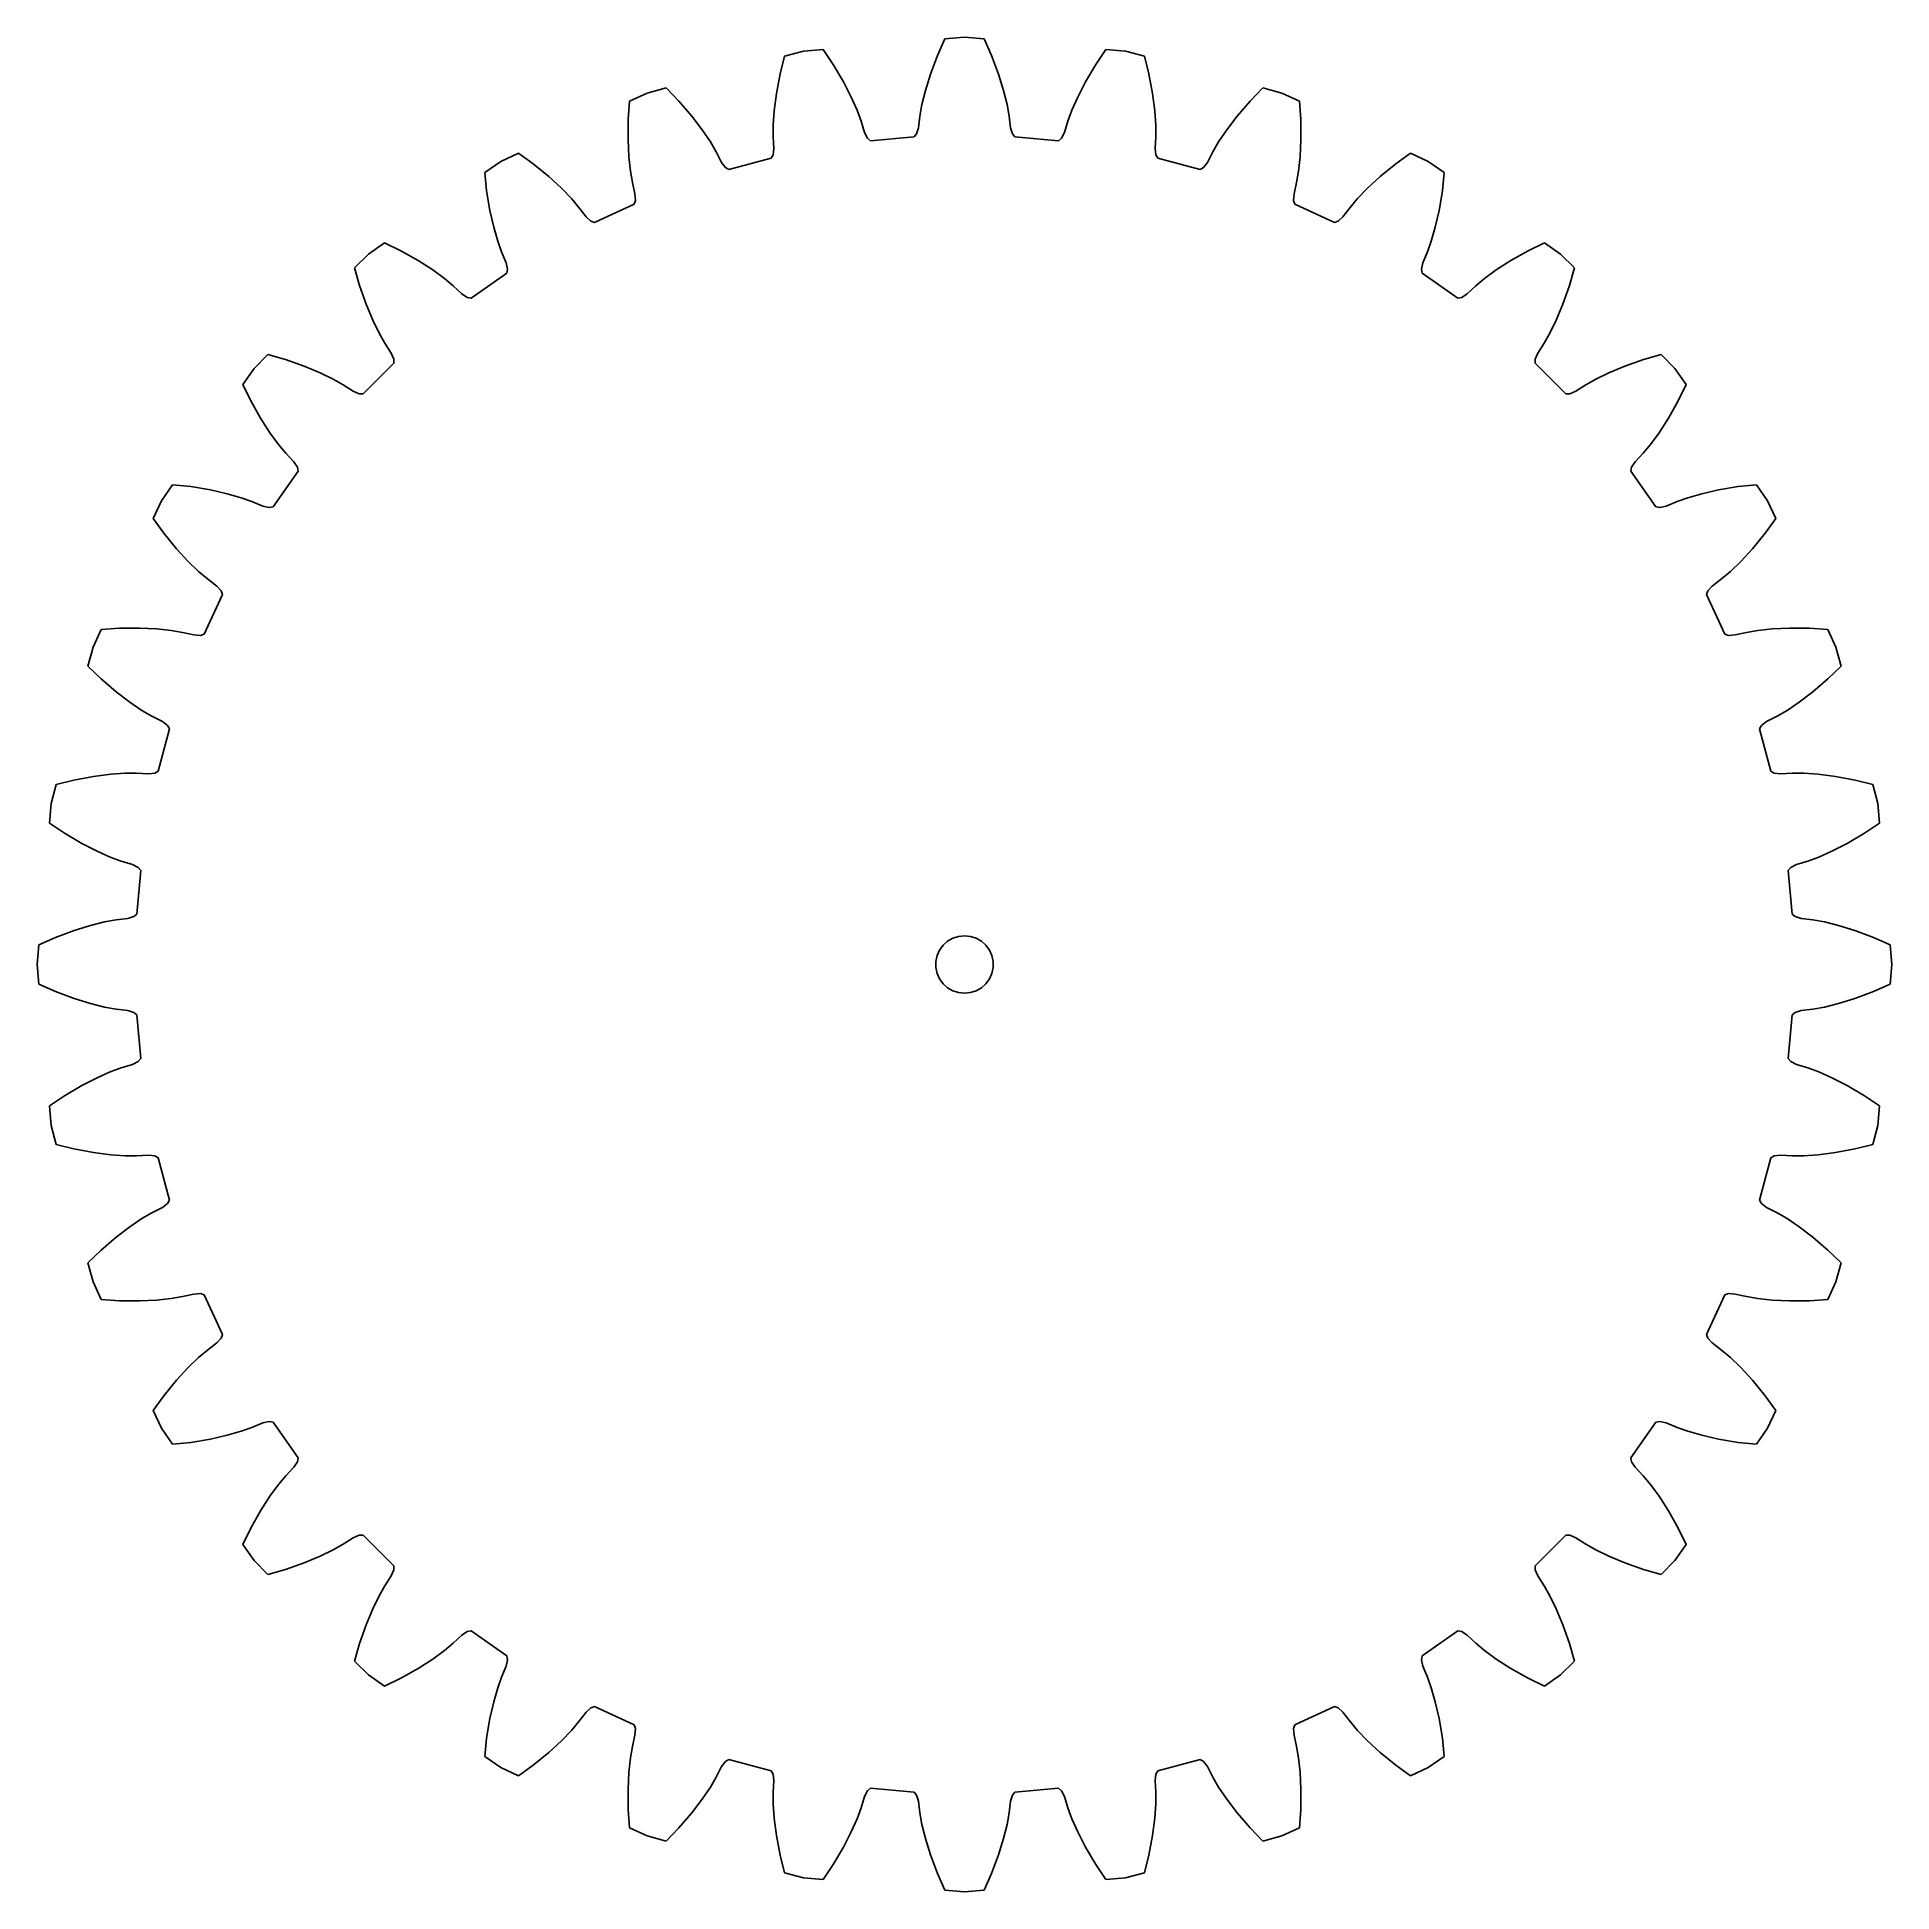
# Model space of a CAD drawing. Header units: metres. Extents: x -48.4 to 48.4, y -48.4 to 48.4.
import ezdxf

# ---------------------------------------------------------------- set-up
doc = ezdxf.new("R2010")
doc.units = ezdxf.units.M

msp = doc.modelspace()

# ---------------------------------------------------------------- linework, layer by layer
for p, q in [((-8.402, 47.648), (-9.392, 47.383)), ((-7.381, 47.737), (-8.402, 47.648)), ((-6.853, 46.951), (-7.381, 47.737)), ((-1.405, 47.428), (-1.771, 46.449)), ((-1.021, 48.294), (-1.405, 47.428)), ((0, 48.383), (-1.021, 48.294)), ((1.021, 48.294), (0, 48.383)), ((1.405, 47.428), (1.021, 48.294)), ((1.771, 46.449), (1.405, 47.428)), ((7.381, 47.737), (6.853, 46.951)), ((8.402, 47.648), (7.381, 47.737)), ((9.392, 47.383), (8.402, 47.648)), ((-9.619, 46.463), (-9.81, 45.436)), ((-9.392, 47.383), (-9.619, 46.463)), ((-6.321, 46.051), (-6.853, 46.951)), ((-1.771, 46.449), (-2.037, 45.591)), ((2.037, 45.591), (1.771, 46.449)), ((6.853, 46.951), (6.321, 46.051)), ((9.619, 46.463), (9.392, 47.383)), ((9.81, 45.436), (9.619, 46.463)), ((-15.558, 45.731), (-16.548, 45.465)), ((-14.901, 45.048), (-15.558, 45.731)), ((-5.91, 45.252), (-6.321, 46.051)), ((-2.037, 45.591), (-2.218, 44.861)), ((2.218, 44.861), (2.037, 45.591)), ((6.321, 46.051), (5.91, 45.252)), ((15.558, 45.731), (14.901, 45.048)), ((16.548, 45.465), (15.558, 45.731)), ((-17.477, 45.032), (-17.541, 44.087)), ((-16.548, 45.465), (-17.477, 45.032)), ((-14.222, 44.254), (-14.901, 45.048)), ((-9.923, 44.544), (-9.974, 43.794)), ((-9.81, 45.436), (-9.923, 44.544)), ((-5.606, 44.565), (-5.91, 45.252)), ((-5.394, 43.998), (-5.606, 44.565)), ((-2.218, 44.861), (-2.328, 44.266)), ((2.328, 44.266), (2.218, 44.861)), ((5.606, 44.565), (5.394, 43.998)), ((5.91, 45.252), (5.606, 44.565)), ((9.923, 44.544), (9.81, 45.436)), ((9.974, 43.794), (9.923, 44.544)), ((14.901, 45.048), (14.222, 44.254)), ((17.477, 45.032), (16.548, 45.465)), ((17.541, 44.087), (17.477, 45.032)), ((-17.541, 44.087), (-17.551, 43.042)), ((-13.678, 43.538), (-14.222, 44.254)), ((-9.974, 43.794), (-9.98, 43.19)), ((-5.212, 43.41), (-5.394, 43.998)), ((-2.406, 43.656), (-2.502, 43.335)), ((-2.328, 44.266), (-2.406, 43.656)), ((2.406, 43.656), (2.328, 44.266)), ((2.502, 43.335), (2.406, 43.656)), ((5.394, 43.998), (5.212, 43.41)), ((9.98, 43.19), (9.974, 43.794)), ((14.222, 44.254), (13.678, 43.538)), ((17.551, 43.042), (17.541, 44.087)), ((-17.551, 43.042), (-17.507, 42.144)), ((-13.259, 42.914), (-13.678, 43.538)), ((-12.952, 42.393), (-13.259, 42.914)), ((-9.98, 43.19), (-9.95, 42.575)), ((-5.061, 43.111), (-5.212, 43.41)), ((-4.903, 42.976), (-5.061, 43.111)), ((-2.634, 43.175), (-4.903, 42.976)), ((-2.502, 43.335), (-2.634, 43.175)), ((2.634, 43.175), (2.502, 43.335)), ((4.903, 42.976), (2.634, 43.175)), ((5.061, 43.111), (4.903, 42.976)), ((5.212, 43.41), (5.061, 43.111)), ((9.95, 42.575), (9.98, 43.19)), ((13.259, 42.914), (12.952, 42.393)), ((13.678, 43.538), (13.259, 42.914)), ((17.507, 42.144), (17.551, 43.042)), ((-24.192, 41.901), (-25.031, 41.313)), ((-23.263, 42.334), (-24.192, 41.901)), ((-22.498, 41.776), (-23.263, 42.334)), ((-21.69, 41.112), (-22.498, 41.776)), ((-17.507, 42.144), (-17.427, 41.397)), ((-12.67, 41.846), (-12.952, 42.393)), ((-12.471, 41.577), (-12.67, 41.846)), ((-10.092, 42.061), (-12.291, 41.472)), ((-9.989, 42.242), (-10.092, 42.061)), ((-9.95, 42.575), (-9.989, 42.242)), ((9.989, 42.242), (9.95, 42.575)), ((10.092, 42.061), (9.989, 42.242)), ((12.291, 41.472), (10.092, 42.061)), ((12.67, 41.846), (12.471, 41.577)), ((12.952, 42.393), (12.67, 41.846)), ((17.427, 41.397), (17.507, 42.144)), ((22.498, 41.776), (21.69, 41.112)), ((23.263, 42.334), (22.498, 41.776)), ((24.192, 41.901), (23.263, 42.334)), ((25.031, 41.313), (24.192, 41.901)), ((-25.031, 41.313), (-24.93, 40.371)), ((-21.031, 40.501), (-21.69, 41.112)), ((-17.427, 41.397), (-17.328, 40.801)), ((-17.328, 40.801), (-17.192, 40.2)), ((-12.291, 41.472), (-12.471, 41.577)), ((12.471, 41.577), (12.291, 41.472)), ((17.192, 40.2), (17.328, 40.801)), ((17.328, 40.801), (17.427, 41.397)), ((21.69, 41.112), (21.031, 40.501)), ((24.93, 40.371), (25.031, 41.313)), ((-24.93, 40.371), (-24.759, 39.34)), ((-20.51, 39.96), (-21.031, 40.501)), ((-20.117, 39.5), (-20.51, 39.96)), ((-17.172, 39.866), (-17.242, 39.67)), ((-17.192, 40.2), (-17.172, 39.866)), ((17.172, 39.866), (17.192, 40.2)), ((17.242, 39.67), (17.172, 39.866)), ((20.51, 39.96), (20.117, 39.5)), ((21.031, 40.501), (20.51, 39.96)), ((24.759, 39.34), (24.93, 40.371)), ((-24.759, 39.34), (-24.56, 38.464)), ((-19.744, 39.01), (-20.117, 39.5)), ((-19.501, 38.78), (-19.744, 39.01)), ((-19.306, 38.708), (-19.501, 38.78)), ((-17.242, 39.67), (-19.306, 38.708)), ((19.306, 38.708), (17.242, 39.67)), ((19.501, 38.78), (19.306, 38.708)), ((19.744, 39.01), (19.501, 38.78)), ((20.117, 39.5), (19.744, 39.01)), ((24.56, 38.464), (24.759, 39.34)), ((-24.56, 38.464), (-24.351, 37.742)), ((-24.351, 37.742), (-24.15, 37.172)), ((24.15, 37.172), (24.351, 37.742)), ((24.351, 37.742), (24.56, 38.464)), ((-31.1, 37.064), (-31.825, 36.339)), ((-30.26, 37.652), (-31.1, 37.064)), ((-29.41, 37.235), (-30.26, 37.652)), ((-28.5, 36.721), (-29.41, 37.235)), ((-24.15, 37.172), (-23.911, 36.604)), ((23.911, 36.604), (24.15, 37.172)), ((29.41, 37.235), (28.5, 36.721)), ((30.26, 37.652), (29.41, 37.235)), ((31.1, 37.064), (30.26, 37.652)), ((31.825, 36.339), (31.1, 37.064)), ((-31.825, 36.339), (-31.562, 35.429)), ((-27.744, 36.234), (-28.5, 36.721)), ((-27.137, 35.791), (-27.744, 36.234)), ((-23.869, 36.073), (-25.734, 34.767)), ((-23.911, 36.604), (-23.834, 36.278)), ((-23.834, 36.278), (-23.869, 36.073)), ((23.834, 36.278), (23.911, 36.604)), ((23.869, 36.073), (23.834, 36.278)), ((25.734, 34.767), (23.869, 36.073)), ((27.744, 36.234), (27.137, 35.791)), ((28.5, 36.721), (27.744, 36.234)), ((31.562, 35.429), (31.825, 36.339)), ((-31.562, 35.429), (-31.214, 34.443)), ((-26.67, 35.407), (-27.137, 35.791)), ((-26.218, 34.988), (-26.67, 35.407)), ((-25.939, 34.805), (-26.218, 34.988)), ((26.218, 34.988), (25.939, 34.805)), ((26.67, 35.407), (26.218, 34.988)), ((27.137, 35.791), (26.67, 35.407)), ((31.214, 34.443), (31.562, 35.429)), ((-31.214, 34.443), (-30.866, 33.615)), ((-25.734, 34.767), (-25.939, 34.805)), ((25.939, 34.805), (25.734, 34.767)), ((30.866, 33.615), (31.214, 34.443)), ((-30.866, 33.615), (-30.535, 32.94)), ((-30.535, 32.94), (-30.238, 32.413)), ((30.238, 32.413), (30.535, 32.94)), ((30.535, 32.94), (30.866, 33.615)), ((-30.238, 32.413), (-29.904, 31.896)), ((29.904, 31.896), (30.238, 32.413)), ((-37.064, 31.1), (-37.652, 30.26)), ((-36.339, 31.825), (-37.064, 31.1)), ((-35.429, 31.562), (-36.339, 31.825)), ((-34.443, 31.214), (-35.429, 31.562)), ((-33.615, 30.866), (-34.443, 31.214)), ((-29.77, 31.38), (-31.38, 29.77)), ((-29.904, 31.896), (-29.772, 31.588)), ((-29.772, 31.588), (-29.77, 31.38)), ((29.77, 31.38), (29.772, 31.588)), ((31.38, 29.77), (29.77, 31.38)), ((29.772, 31.588), (29.904, 31.896)), ((34.443, 31.214), (33.615, 30.866)), ((35.429, 31.562), (34.443, 31.214)), ((36.339, 31.825), (35.429, 31.562)), ((37.064, 31.1), (36.339, 31.825)), ((37.652, 30.26), (37.064, 31.1)), ((-37.652, 30.26), (-37.235, 29.41)), ((-32.94, 30.535), (-33.615, 30.866)), ((-32.413, 30.238), (-32.94, 30.535)), ((-31.896, 29.904), (-32.413, 30.238)), ((32.413, 30.238), (31.896, 29.904)), ((32.94, 30.535), (32.413, 30.238)), ((33.615, 30.866), (32.94, 30.535)), ((37.235, 29.41), (37.652, 30.26)), ((-37.235, 29.41), (-36.721, 28.5)), ((-31.588, 29.772), (-31.896, 29.904)), ((-31.38, 29.77), (-31.588, 29.772)), ((31.588, 29.772), (31.38, 29.77)), ((31.896, 29.904), (31.588, 29.772)), ((36.721, 28.5), (37.235, 29.41)), ((-36.721, 28.5), (-36.234, 27.744)), ((36.234, 27.744), (36.721, 28.5)), ((-36.234, 27.744), (-35.791, 27.137)), ((-35.791, 27.137), (-35.407, 26.67)), ((35.407, 26.67), (35.791, 27.137)), ((35.791, 27.137), (36.234, 27.744)), ((-35.407, 26.67), (-34.988, 26.218)), ((-34.988, 26.218), (-34.805, 25.939)), ((34.805, 25.939), (34.988, 26.218)), ((34.988, 26.218), (35.407, 26.67)), ((-34.767, 25.734), (-36.073, 23.869)), ((-34.805, 25.939), (-34.767, 25.734)), ((34.767, 25.734), (34.805, 25.939)), ((36.073, 23.869), (34.767, 25.734)), ((-41.901, 24.192), (-42.334, 23.263)), ((-41.313, 25.031), (-41.901, 24.192)), ((-40.371, 24.93), (-41.313, 25.031)), ((-39.34, 24.759), (-40.371, 24.93)), ((-38.464, 24.56), (-39.34, 24.759)), ((-37.742, 24.351), (-38.464, 24.56)), ((-37.172, 24.15), (-37.742, 24.351)), ((37.742, 24.351), (37.172, 24.15)), ((38.464, 24.56), (37.742, 24.351)), ((39.34, 24.759), (38.464, 24.56)), ((40.371, 24.93), (39.34, 24.759)), ((41.313, 25.031), (40.371, 24.93)), ((41.901, 24.192), (41.313, 25.031)), ((-42.334, 23.263), (-41.776, 22.498)), ((-36.604, 23.911), (-37.172, 24.15)), ((-36.278, 23.834), (-36.604, 23.911)), ((-36.073, 23.869), (-36.278, 23.834)), ((36.278, 23.834), (36.073, 23.869)), ((36.604, 23.911), (36.278, 23.834)), ((37.172, 24.15), (36.604, 23.911)), ((41.776, 22.498), (42.334, 23.263)), ((42.334, 23.263), (41.901, 24.192)), ((-41.776, 22.498), (-41.112, 21.69)), ((41.112, 21.69), (41.776, 22.498)), ((-41.112, 21.69), (-40.501, 21.031)), ((40.501, 21.031), (41.112, 21.69)), ((-40.501, 21.031), (-39.96, 20.51)), ((-39.96, 20.51), (-39.5, 20.117)), ((39.5, 20.117), (39.96, 20.51)), ((39.96, 20.51), (40.501, 21.031)), ((-39.5, 20.117), (-39.01, 19.744)), ((-39.01, 19.744), (-38.78, 19.501)), ((-38.78, 19.501), (-38.708, 19.306)), ((38.708, 19.306), (38.78, 19.501)), ((38.78, 19.501), (39.01, 19.744)), ((39.01, 19.744), (39.5, 20.117)), ((-38.708, 19.306), (-39.67, 17.242)), ((39.67, 17.242), (38.708, 19.306)), ((-45.032, 17.477), (-45.465, 16.548)), ((-44.087, 17.541), (-45.032, 17.477)), ((-43.042, 17.551), (-44.087, 17.541)), ((-42.144, 17.507), (-43.042, 17.551)), ((-41.397, 17.427), (-42.144, 17.507)), ((-40.801, 17.328), (-41.397, 17.427)), ((41.397, 17.427), (40.801, 17.328)), ((42.144, 17.507), (41.397, 17.427)), ((43.042, 17.551), (42.144, 17.507)), ((44.087, 17.541), (43.042, 17.551)), ((45.032, 17.477), (44.087, 17.541)), ((45.465, 16.548), (45.032, 17.477)), ((-45.465, 16.548), (-45.731, 15.558)), ((-40.2, 17.192), (-40.801, 17.328)), ((-39.866, 17.172), (-40.2, 17.192)), ((-39.67, 17.242), (-39.866, 17.172)), ((39.866, 17.172), (39.67, 17.242)), ((40.2, 17.192), (39.866, 17.172)), ((40.801, 17.328), (40.2, 17.192)), ((45.731, 15.558), (45.465, 16.548)), ((-45.731, 15.558), (-45.048, 14.901)), ((45.048, 14.901), (45.731, 15.558)), ((-45.048, 14.901), (-44.254, 14.222)), ((44.254, 14.222), (45.048, 14.901)), ((-44.254, 14.222), (-43.538, 13.678)), ((-43.538, 13.678), (-42.914, 13.259)), ((42.914, 13.259), (43.538, 13.678)), ((43.538, 13.678), (44.254, 14.222)), ((-42.914, 13.259), (-42.393, 12.952)), ((-42.393, 12.952), (-41.846, 12.67)), ((-41.846, 12.67), (-41.577, 12.471)), ((41.577, 12.471), (41.846, 12.67)), ((41.846, 12.67), (42.393, 12.952)), ((42.393, 12.952), (42.914, 13.259)), ((-41.472, 12.291), (-42.061, 10.092)), ((-41.577, 12.471), (-41.472, 12.291)), ((41.472, 12.291), (41.577, 12.471)), ((42.061, 10.092), (41.472, 12.291)), ((-45.436, 9.81), (-46.463, 9.619)), ((-44.544, 9.923), (-45.436, 9.81)), ((-43.794, 9.974), (-44.544, 9.923)), ((-43.19, 9.98), (-43.794, 9.974)), ((-42.575, 9.95), (-43.19, 9.98)), ((-42.242, 9.989), (-42.575, 9.95)), ((-42.061, 10.092), (-42.242, 9.989)), ((42.242, 9.989), (42.061, 10.092)), ((42.575, 9.95), (42.242, 9.989)), ((43.19, 9.98), (42.575, 9.95)), ((43.794, 9.974), (43.19, 9.98)), ((44.544, 9.923), (43.794, 9.974)), ((45.436, 9.81), (44.544, 9.923)), ((46.463, 9.619), (45.436, 9.81)), ((-47.383, 9.392), (-47.648, 8.402)), ((-46.463, 9.619), (-47.383, 9.392)), ((47.383, 9.392), (46.463, 9.619)), ((47.648, 8.402), (47.383, 9.392)), ((-47.648, 8.402), (-47.737, 7.381)), ((47.737, 7.381), (47.648, 8.402)), ((-47.737, 7.381), (-46.951, 6.853)), ((-46.951, 6.853), (-46.051, 6.321)), ((46.051, 6.321), (46.951, 6.853)), ((46.951, 6.853), (47.737, 7.381)), ((-46.051, 6.321), (-45.252, 5.91)), ((-45.252, 5.91), (-44.565, 5.606)), ((44.565, 5.606), (45.252, 5.91)), ((45.252, 5.91), (46.051, 6.321)), ((-44.565, 5.606), (-43.998, 5.394)), ((-43.998, 5.394), (-43.41, 5.212)), ((-43.41, 5.212), (-43.111, 5.061)), ((-42.976, 4.903), (-43.175, 2.634)), ((-43.111, 5.061), (-42.976, 4.903)), ((42.976, 4.903), (43.111, 5.061)), ((43.175, 2.634), (42.976, 4.903)), ((43.111, 5.061), (43.41, 5.212)), ((43.41, 5.212), (43.998, 5.394)), ((43.998, 5.394), (44.565, 5.606)), ((-45.591, 2.037), (-46.449, 1.771)), ((-44.861, 2.218), (-45.591, 2.037)), ((-44.266, 2.328), (-44.861, 2.218)), ((-43.656, 2.406), (-44.266, 2.328)), ((-43.335, 2.502), (-43.656, 2.406)), ((-43.175, 2.634), (-43.335, 2.502)), ((43.335, 2.502), (43.175, 2.634)), ((43.656, 2.406), (43.335, 2.502)), ((44.266, 2.328), (43.656, 2.406)), ((44.861, 2.218), (44.266, 2.328)), ((45.591, 2.037), (44.861, 2.218)), ((46.449, 1.771), (45.591, 2.037)), ((-48.294, 1.021), (-48.383, 0)), ((-47.428, 1.405), (-48.294, 1.021)), ((-46.449, 1.771), (-47.428, 1.405)), ((-1.299, 0.75), (-1.115, 1.004)), ((-1.115, 1.004), (-0.882, 1.214)), ((-0.882, 1.214), (-0.61, 1.37)), ((-0.61, 1.37), (-0.312, 1.467)), ((-0.312, 1.467), (0, 1.5)), ((0, 1.5), (0.312, 1.467)), ((0.312, 1.467), (0.61, 1.37)), ((0.61, 1.37), (0.882, 1.214)), ((0.882, 1.214), (1.115, 1.004)), ((1.115, 1.004), (1.299, 0.75)), ((47.428, 1.405), (46.449, 1.771)), ((48.294, 1.021), (47.428, 1.405)), ((48.383, 0), (48.294, 1.021)), ((-1.492, 0.157), (-1.427, 0.464)), ((-1.492, -0.157), (-1.492, 0.157)), ((-1.427, 0.464), (-1.299, 0.75)), ((1.299, 0.75), (1.427, 0.464)), ((1.427, 0.464), (1.492, 0.157)), ((1.492, 0.157), (1.492, -0.157)), ((-48.383, 0), (-48.294, -1.021)), ((-1.427, -0.464), (-1.492, -0.157)), ((-1.299, -0.75), (-1.427, -0.464)), ((-1.115, -1.004), (-1.299, -0.75)), ((1.299, -0.75), (1.115, -1.004)), ((1.427, -0.464), (1.299, -0.75)), ((1.492, -0.157), (1.427, -0.464)), ((48.294, -1.021), (48.383, 0)), ((-48.294, -1.021), (-47.428, -1.405)), ((-47.428, -1.405), (-46.449, -1.771)), ((-46.449, -1.771), (-45.591, -2.037)), ((-0.882, -1.214), (-1.115, -1.004)), ((-0.61, -1.37), (-0.882, -1.214)), ((-0.312, -1.467), (-0.61, -1.37)), ((0, -1.5), (-0.312, -1.467)), ((0.312, -1.467), (0, -1.5)), ((0.61, -1.37), (0.312, -1.467)), ((0.882, -1.214), (0.61, -1.37)), ((1.115, -1.004), (0.882, -1.214)), ((45.591, -2.037), (46.449, -1.771)), ((46.449, -1.771), (47.428, -1.405)), ((47.428, -1.405), (48.294, -1.021)), ((-45.591, -2.037), (-44.861, -2.218)), ((-44.861, -2.218), (-44.266, -2.328)), ((-44.266, -2.328), (-43.656, -2.406)), ((-43.656, -2.406), (-43.335, -2.502)), ((-43.335, -2.502), (-43.175, -2.634)), ((-43.175, -2.634), (-42.976, -4.903)), ((42.976, -4.903), (43.175, -2.634)), ((43.175, -2.634), (43.335, -2.502)), ((43.335, -2.502), (43.656, -2.406)), ((43.656, -2.406), (44.266, -2.328)), ((44.266, -2.328), (44.861, -2.218)), ((44.861, -2.218), (45.591, -2.037)), ((-44.565, -5.606), (-45.252, -5.91)), ((-43.998, -5.394), (-44.565, -5.606)), ((-43.41, -5.212), (-43.998, -5.394)), ((-43.111, -5.061), (-43.41, -5.212)), ((-42.976, -4.903), (-43.111, -5.061)), ((43.111, -5.061), (42.976, -4.903)), ((43.41, -5.212), (43.111, -5.061)), ((43.998, -5.394), (43.41, -5.212)), ((44.565, -5.606), (43.998, -5.394)), ((45.252, -5.91), (44.565, -5.606)), ((-46.051, -6.321), (-46.951, -6.853)), ((-45.252, -5.91), (-46.051, -6.321)), ((46.051, -6.321), (45.252, -5.91)), ((46.951, -6.853), (46.051, -6.321)), ((-46.951, -6.853), (-47.737, -7.381)), ((-47.737, -7.381), (-47.648, -8.402)), ((47.737, -7.381), (46.951, -6.853)), ((47.648, -8.402), (47.737, -7.381)), ((-47.648, -8.402), (-47.383, -9.392)), ((47.383, -9.392), (47.648, -8.402)), ((-47.383, -9.392), (-46.463, -9.619)), ((-46.463, -9.619), (-45.436, -9.81)), ((45.436, -9.81), (46.463, -9.619)), ((46.463, -9.619), (47.383, -9.392)), ((-45.436, -9.81), (-44.544, -9.923)), ((-44.544, -9.923), (-43.794, -9.974)), ((-43.794, -9.974), (-43.19, -9.98)), ((-43.19, -9.98), (-42.575, -9.95)), ((-42.575, -9.95), (-42.242, -9.989)), ((-42.242, -9.989), (-42.061, -10.092)), ((-42.061, -10.092), (-41.472, -12.291)), ((41.472, -12.291), (42.061, -10.092)), ((42.061, -10.092), (42.242, -9.989)), ((42.242, -9.989), (42.575, -9.95)), ((42.575, -9.95), (43.19, -9.98)), ((43.19, -9.98), (43.794, -9.974)), ((43.794, -9.974), (44.544, -9.923)), ((44.544, -9.923), (45.436, -9.81)), ((-41.577, -12.471), (-41.846, -12.67)), ((-41.472, -12.291), (-41.577, -12.471)), ((41.577, -12.471), (41.472, -12.291)), ((41.846, -12.67), (41.577, -12.471)), ((-42.914, -13.259), (-43.538, -13.678)), ((-42.393, -12.952), (-42.914, -13.259)), ((-41.846, -12.67), (-42.393, -12.952)), ((42.393, -12.952), (41.846, -12.67)), ((42.914, -13.259), (42.393, -12.952)), ((43.538, -13.678), (42.914, -13.259)), ((-44.254, -14.222), (-45.048, -14.901)), ((-43.538, -13.678), (-44.254, -14.222)), ((44.254, -14.222), (43.538, -13.678)), ((45.048, -14.901), (44.254, -14.222)), ((-45.048, -14.901), (-45.731, -15.558)), ((45.731, -15.558), (45.048, -14.901)), ((-45.731, -15.558), (-45.465, -16.548)), ((45.465, -16.548), (45.731, -15.558)), ((-45.465, -16.548), (-45.032, -17.477)), ((-41.397, -17.427), (-40.801, -17.328)), ((-40.801, -17.328), (-40.2, -17.192)), ((-40.2, -17.192), (-39.866, -17.172)), ((-39.866, -17.172), (-39.67, -17.242)), ((-39.67, -17.242), (-38.708, -19.306)), ((38.708, -19.306), (39.67, -17.242)), ((39.67, -17.242), (39.866, -17.172)), ((39.866, -17.172), (40.2, -17.192)), ((40.2, -17.192), (40.801, -17.328)), ((40.801, -17.328), (41.397, -17.427)), ((45.032, -17.477), (45.465, -16.548)), ((-45.032, -17.477), (-44.087, -17.541)), ((-44.087, -17.541), (-43.042, -17.551)), ((-43.042, -17.551), (-42.144, -17.507)), ((-42.144, -17.507), (-41.397, -17.427)), ((41.397, -17.427), (42.144, -17.507)), ((42.144, -17.507), (43.042, -17.551)), ((43.042, -17.551), (44.087, -17.541)), ((44.087, -17.541), (45.032, -17.477)), ((-38.708, -19.306), (-38.78, -19.501)), ((38.78, -19.501), (38.708, -19.306)), ((-39.5, -20.117), (-39.96, -20.51)), ((-39.01, -19.744), (-39.5, -20.117)), ((-38.78, -19.501), (-39.01, -19.744)), ((39.01, -19.744), (38.78, -19.501)), ((39.5, -20.117), (39.01, -19.744)), ((39.96, -20.51), (39.5, -20.117)), ((-40.501, -21.031), (-41.112, -21.69)), ((-39.96, -20.51), (-40.501, -21.031)), ((40.501, -21.031), (39.96, -20.51)), ((41.112, -21.69), (40.501, -21.031)), ((-41.112, -21.69), (-41.776, -22.498)), ((41.776, -22.498), (41.112, -21.69)), ((-41.776, -22.498), (-42.334, -23.263)), ((42.334, -23.263), (41.776, -22.498)), ((-42.334, -23.263), (-41.901, -24.192)), ((-37.742, -24.351), (-37.172, -24.15)), ((-37.172, -24.15), (-36.604, -23.911)), ((-36.604, -23.911), (-36.278, -23.834)), ((-36.278, -23.834), (-36.073, -23.869)), ((-36.073, -23.869), (-34.767, -25.734)), ((34.767, -25.734), (36.073, -23.869)), ((36.073, -23.869), (36.278, -23.834)), ((36.278, -23.834), (36.604, -23.911)), ((36.604, -23.911), (37.172, -24.15)), ((37.172, -24.15), (37.742, -24.351)), ((41.313, -25.031), (41.901, -24.192)), ((41.901, -24.192), (42.334, -23.263)), ((-41.901, -24.192), (-41.313, -25.031)), ((-41.313, -25.031), (-40.371, -24.93)), ((-40.371, -24.93), (-39.34, -24.759)), ((-39.34, -24.759), (-38.464, -24.56)), ((-38.464, -24.56), (-37.742, -24.351)), ((37.742, -24.351), (38.464, -24.56)), ((38.464, -24.56), (39.34, -24.759)), ((39.34, -24.759), (40.371, -24.93)), ((40.371, -24.93), (41.313, -25.031)), ((-34.805, -25.939), (-34.988, -26.218)), ((-34.767, -25.734), (-34.805, -25.939)), ((34.805, -25.939), (34.767, -25.734)), ((34.988, -26.218), (34.805, -25.939)), ((-35.407, -26.67), (-35.791, -27.137)), ((-34.988, -26.218), (-35.407, -26.67)), ((35.407, -26.67), (34.988, -26.218)), ((35.791, -27.137), (35.407, -26.67)), ((-36.234, -27.744), (-36.721, -28.5)), ((-35.791, -27.137), (-36.234, -27.744)), ((36.234, -27.744), (35.791, -27.137)), ((36.721, -28.5), (36.234, -27.744)), ((-36.721, -28.5), (-37.235, -29.41)), ((37.235, -29.41), (36.721, -28.5)), ((-37.235, -29.41), (-37.652, -30.26)), ((-32.413, -30.238), (-31.896, -29.904)), ((-31.896, -29.904), (-31.588, -29.772)), ((-31.588, -29.772), (-31.38, -29.77)), ((-31.38, -29.77), (-29.77, -31.38)), ((29.77, -31.38), (31.38, -29.77)), ((31.38, -29.77), (31.588, -29.772)), ((31.588, -29.772), (31.896, -29.904)), ((31.896, -29.904), (32.413, -30.238)), ((37.652, -30.26), (37.235, -29.41)), ((-37.652, -30.26), (-37.064, -31.1)), ((-34.443, -31.214), (-33.615, -30.866)), ((-33.615, -30.866), (-32.94, -30.535)), ((-32.94, -30.535), (-32.413, -30.238)), ((32.413, -30.238), (32.94, -30.535)), ((32.94, -30.535), (33.615, -30.866)), ((33.615, -30.866), (34.443, -31.214)), ((37.064, -31.1), (37.652, -30.26)), ((-37.064, -31.1), (-36.339, -31.825)), ((-36.339, -31.825), (-35.429, -31.562)), ((-35.429, -31.562), (-34.443, -31.214)), ((-29.904, -31.896), (-30.238, -32.413)), ((-29.772, -31.588), (-29.904, -31.896)), ((-29.77, -31.38), (-29.772, -31.588)), ((29.772, -31.588), (29.77, -31.38)), ((29.904, -31.896), (29.772, -31.588)), ((30.238, -32.413), (29.904, -31.896)), ((34.443, -31.214), (35.429, -31.562)), ((35.429, -31.562), (36.339, -31.825)), ((36.339, -31.825), (37.064, -31.1)), ((-30.238, -32.413), (-30.535, -32.94)), ((30.535, -32.94), (30.238, -32.413)), ((-30.866, -33.615), (-31.214, -34.443)), ((-30.535, -32.94), (-30.866, -33.615)), ((30.866, -33.615), (30.535, -32.94)), ((31.214, -34.443), (30.866, -33.615)), ((-31.214, -34.443), (-31.562, -35.429)), ((-26.218, -34.988), (-25.939, -34.805)), ((-25.939, -34.805), (-25.734, -34.767)), ((-25.734, -34.767), (-23.869, -36.073)), ((23.869, -36.073), (25.734, -34.767)), ((25.734, -34.767), (25.939, -34.805)), ((25.939, -34.805), (26.218, -34.988)), ((31.562, -35.429), (31.214, -34.443)), ((-31.562, -35.429), (-31.825, -36.339)), ((-27.744, -36.234), (-27.137, -35.791)), ((-27.137, -35.791), (-26.67, -35.407)), ((-26.67, -35.407), (-26.218, -34.988)), ((26.218, -34.988), (26.67, -35.407)), ((26.67, -35.407), (27.137, -35.791)), ((27.137, -35.791), (27.744, -36.234)), ((31.825, -36.339), (31.562, -35.429)), ((-31.825, -36.339), (-31.1, -37.064)), ((-29.41, -37.235), (-28.5, -36.721)), ((-28.5, -36.721), (-27.744, -36.234)), ((-23.911, -36.604), (-24.15, -37.172)), ((-23.834, -36.278), (-23.911, -36.604)), ((-23.869, -36.073), (-23.834, -36.278)), ((23.834, -36.278), (23.869, -36.073)), ((23.911, -36.604), (23.834, -36.278)), ((24.15, -37.172), (23.911, -36.604)), ((27.744, -36.234), (28.5, -36.721)), ((28.5, -36.721), (29.41, -37.235)), ((31.1, -37.064), (31.825, -36.339)), ((-31.1, -37.064), (-30.26, -37.652)), ((-30.26, -37.652), (-29.41, -37.235)), ((-24.15, -37.172), (-24.351, -37.742)), ((24.351, -37.742), (24.15, -37.172)), ((29.41, -37.235), (30.26, -37.652)), ((30.26, -37.652), (31.1, -37.064)), ((-24.56, -38.464), (-24.759, -39.34)), ((-24.351, -37.742), (-24.56, -38.464)), ((24.56, -38.464), (24.351, -37.742)), ((24.759, -39.34), (24.56, -38.464)), ((-24.759, -39.34), (-24.93, -40.371)), ((-20.51, -39.96), (-20.117, -39.5)), ((-20.117, -39.5), (-19.744, -39.01)), ((-19.744, -39.01), (-19.501, -38.78)), ((-19.501, -38.78), (-19.306, -38.708)), ((-19.306, -38.708), (-17.242, -39.67)), ((-17.242, -39.67), (-17.172, -39.866)), ((17.172, -39.866), (17.242, -39.67)), ((17.242, -39.67), (19.306, -38.708)), ((19.306, -38.708), (19.501, -38.78)), ((19.501, -38.78), (19.744, -39.01)), ((19.744, -39.01), (20.117, -39.5)), ((20.117, -39.5), (20.51, -39.96)), ((24.93, -40.371), (24.759, -39.34)), ((-24.93, -40.371), (-25.031, -41.313)), ((-21.69, -41.112), (-21.031, -40.501)), ((-21.031, -40.501), (-20.51, -39.96)), ((-17.192, -40.2), (-17.328, -40.801)), ((-17.172, -39.866), (-17.192, -40.2)), ((17.192, -40.2), (17.172, -39.866)), ((17.328, -40.801), (17.192, -40.2)), ((20.51, -39.96), (21.031, -40.501)), ((21.031, -40.501), (21.69, -41.112)), ((25.031, -41.313), (24.93, -40.371)), ((-25.031, -41.313), (-24.192, -41.901)), ((-22.498, -41.776), (-21.69, -41.112)), ((-17.427, -41.397), (-17.507, -42.144)), ((-17.328, -40.801), (-17.427, -41.397)), ((-12.67, -41.846), (-12.471, -41.577)), ((-12.471, -41.577), (-12.291, -41.472)), ((-12.291, -41.472), (-10.092, -42.061)), ((10.092, -42.061), (12.291, -41.472)), ((12.291, -41.472), (12.471, -41.577)), ((12.471, -41.577), (12.67, -41.846)), ((17.427, -41.397), (17.328, -40.801)), ((17.507, -42.144), (17.427, -41.397)), ((21.69, -41.112), (22.498, -41.776)), ((24.192, -41.901), (25.031, -41.313)), ((-24.192, -41.901), (-23.263, -42.334)), ((-23.263, -42.334), (-22.498, -41.776)), ((-17.507, -42.144), (-17.551, -43.042)), ((-13.259, -42.914), (-12.952, -42.393)), ((-12.952, -42.393), (-12.67, -41.846)), ((-10.092, -42.061), (-9.989, -42.242)), ((-9.989, -42.242), (-9.95, -42.575)), ((-9.95, -42.575), (-9.98, -43.19)), ((9.95, -42.575), (9.989, -42.242)), ((9.98, -43.19), (9.95, -42.575)), ((9.989, -42.242), (10.092, -42.061)), ((12.67, -41.846), (12.952, -42.393)), ((12.952, -42.393), (13.259, -42.914)), ((17.551, -43.042), (17.507, -42.144)), ((22.498, -41.776), (23.263, -42.334)), ((23.263, -42.334), (24.192, -41.901)), ((-17.551, -43.042), (-17.541, -44.087)), ((-14.222, -44.254), (-13.678, -43.538)), ((-13.678, -43.538), (-13.259, -42.914)), ((-9.98, -43.19), (-9.974, -43.794)), ((-5.394, -43.998), (-5.212, -43.41)), ((-5.212, -43.41), (-5.061, -43.111)), ((-5.061, -43.111), (-4.903, -42.976)), ((-4.903, -42.976), (-2.634, -43.175)), ((-2.634, -43.175), (-2.502, -43.335)), ((-2.502, -43.335), (-2.406, -43.656)), ((2.406, -43.656), (2.502, -43.335)), ((2.502, -43.335), (2.634, -43.175)), ((2.634, -43.175), (4.903, -42.976)), ((4.903, -42.976), (5.061, -43.111)), ((5.061, -43.111), (5.212, -43.41)), ((5.212, -43.41), (5.394, -43.998)), ((9.974, -43.794), (9.98, -43.19)), ((13.259, -42.914), (13.678, -43.538)), ((13.678, -43.538), (14.222, -44.254)), ((17.541, -44.087), (17.551, -43.042)), ((-17.541, -44.087), (-17.477, -45.032)), ((-14.901, -45.048), (-14.222, -44.254)), ((-9.974, -43.794), (-9.923, -44.544)), ((-5.606, -44.565), (-5.394, -43.998)), ((-2.406, -43.656), (-2.328, -44.266)), ((-2.328, -44.266), (-2.218, -44.861)), ((2.218, -44.861), (2.328, -44.266)), ((2.328, -44.266), (2.406, -43.656)), ((5.394, -43.998), (5.606, -44.565)), ((9.923, -44.544), (9.974, -43.794)), ((14.222, -44.254), (14.901, -45.048)), ((17.477, -45.032), (17.541, -44.087)), ((-17.477, -45.032), (-16.548, -45.465)), ((-16.548, -45.465), (-15.558, -45.731)), ((-15.558, -45.731), (-14.901, -45.048)), ((-9.923, -44.544), (-9.81, -45.436)), ((-9.81, -45.436), (-9.619, -46.463)), ((-6.321, -46.051), (-5.91, -45.252)), ((-5.91, -45.252), (-5.606, -44.565)), ((-2.218, -44.861), (-2.037, -45.591)), ((2.037, -45.591), (2.218, -44.861)), ((5.606, -44.565), (5.91, -45.252)), ((5.91, -45.252), (6.321, -46.051)), ((9.619, -46.463), (9.81, -45.436)), ((9.81, -45.436), (9.923, -44.544)), ((14.901, -45.048), (15.558, -45.731)), ((15.558, -45.731), (16.548, -45.465)), ((16.548, -45.465), (17.477, -45.032)), ((-6.853, -46.951), (-6.321, -46.051)), ((-2.037, -45.591), (-1.771, -46.449)), ((1.771, -46.449), (2.037, -45.591)), ((6.321, -46.051), (6.853, -46.951)), ((-9.619, -46.463), (-9.392, -47.383)), ((-9.392, -47.383), (-8.402, -47.648)), ((-7.381, -47.737), (-6.853, -46.951)), ((-1.771, -46.449), (-1.405, -47.428)), ((1.405, -47.428), (1.771, -46.449)), ((6.853, -46.951), (7.381, -47.737)), ((8.402, -47.648), (9.392, -47.383)), ((9.392, -47.383), (9.619, -46.463)), ((-8.402, -47.648), (-7.381, -47.737)), ((-1.405, -47.428), (-1.021, -48.294)), ((-1.021, -48.294), (0, -48.383)), ((0, -48.383), (1.021, -48.294)), ((1.021, -48.294), (1.405, -47.428)), ((7.381, -47.737), (8.402, -47.648))]:
    msp.add_line(p, q)

doc.saveas('drawing.dxf')
